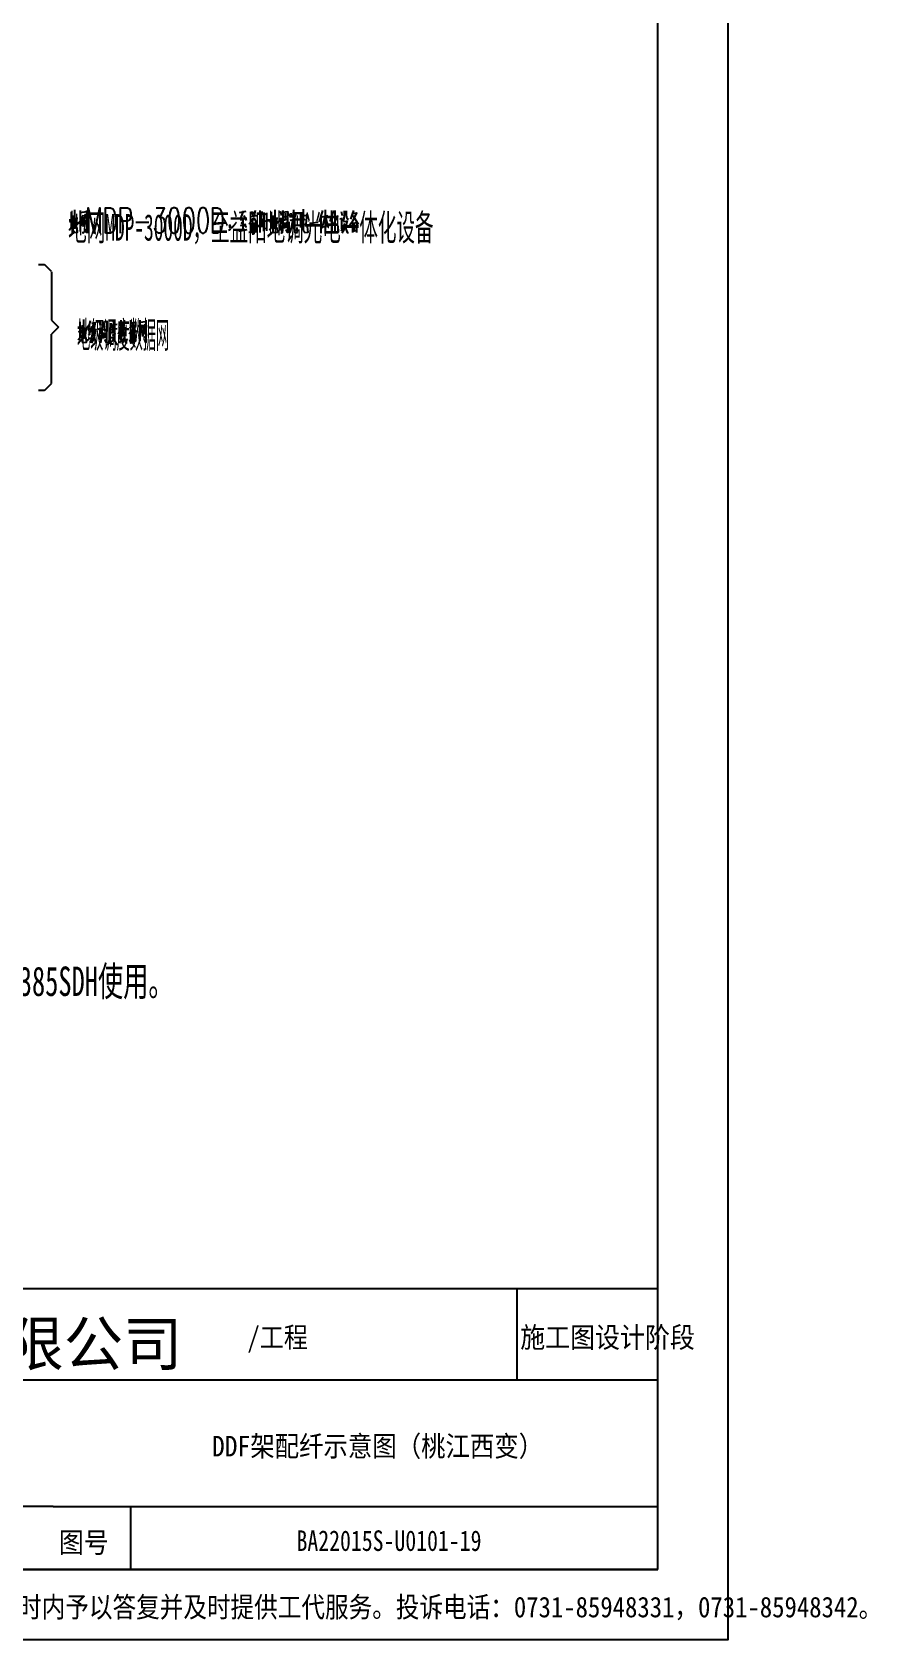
# Model space of a CAD drawing. Header units: metres. Extents: x 17 to 1757, y 17 to 1207.
# Drawn here: x 1420 to 1757, y 17 to 666 of the extents above; entities that cross this region are included whole.
import ezdxf

# ---------------------------------------------------------------- set-up
doc = ezdxf.new("R2010")
doc.units = ezdxf.units.M
for name, color, linetype in [('LINES', 7, 'Continuous'), ('POLYLINES', 4, 'Continuous'), ('RECTS', 7, 'Continuous'), ('TEXTS', 3, 'Continuous')]:
    doc.layers.add(name, color=color, linetype=linetype)

msp = doc.modelspace()

# ---------------------------------------------------------------- linework, layer by layer
at = {"layer": 'LINES'}
for p, q in [((1672.37, 45.22), (1672.37, 1179.07)), ((1435.56, 593.28), (1435.56, 586.94)), ((1435.99, 588.53), (1437.86, 590.83)), ((1437, 594.14), (1437, 586.37)), ((1439.3, 593.86), (1439.3, 585.36)), ((1439.3, 592.99), (1441.75, 593.42)), ((1440.31, 591.98), (1439.45, 587.52)), ((1439.59, 591.41), (1440.46, 588.67)), ((1441.32, 592.27), (1440.31, 587.23)), ((1440.6, 591.41), (1441.46, 588.1)), ((1503.53, 592.99), (1506.26, 593.57)), ((1503.96, 590.26), (1504.97, 593.14)), ((1505.26, 591.84), (1506.26, 589.82)), ((1507.7, 591.41), (1510.58, 591.84)), ((1508.86, 590.83), (1508.28, 589.39)), ((1508.42, 593.57), (1508.86, 591.84)), ((1509.86, 593.86), (1509.43, 591.7)), ((1509.43, 590.69), (1510.44, 588.67)), ((1511.74, 593.86), (1511.74, 584.93)), ((1511.74, 592.85), (1512.46, 592.99)), ((1513.18, 592.99), (1513.18, 585.5)), ((1513.18, 592.13), (1514.47, 592.56)), ((1514.47, 592.85), (1514.47, 585.65)), ((1516.34, 593.28), (1516.34, 586.94)), ((1516.78, 588.53), (1518.65, 590.83)), ((1517.78, 594.14), (1517.78, 586.37)), ((1519.94, 593.57), (1520.52, 591.84)), ((1520.23, 590.83), (1520.09, 585.79)), ((1521.1, 593.14), (1522.97, 593.42)), ((1521.38, 591.26), (1522.54, 591.41)), ((1521.96, 592.7), (1521.96, 590.26)), ((1524.7, 590.98), (1524.41, 592.7)), ((1525.42, 594.14), (1525.42, 590.11)), ((1525.7, 590.54), (1526.42, 592.85)), ((1528.15, 592.56), (1528.15, 586.94)), ((1528.15, 591.55), (1530.6, 591.98)), ((1530.74, 592.27), (1530.31, 588.24)), ((1537.08, 593.86), (1535.78, 589.25)), ((1536.5, 584.64), (1536.5, 591.98)), ((1536.94, 591.26), (1539.38, 591.84)), ((1538.09, 594.14), (1538.09, 584.5)), ((1541.54, 593.86), (1539.96, 589.39)), ((1540.82, 591.98), (1540.82, 584.64)), ((1543.27, 591.84), (1541.4, 588.1)), ((1544.57, 593.42), (1545, 591.84)), ((1544.86, 586.37), (1544.86, 590.83)), ((1545.86, 593.71), (1545.86, 591.84)), ((1545.86, 593.14), (1546.58, 593.42)), ((1549.03, 592.27), (1548.31, 590.26)), ((1549.61, 593.86), (1549.03, 592.27)), ((1549.18, 592.56), (1550.76, 592.85)), ((1434.84, 585.94), (1436.14, 587.66)), ((1434.98, 589.25), (1436.14, 589.82)), ((1461.77, 589.1), (1466.95, 589.1)), ((1499.5, 587.52), (1499.64, 587.52)), ((1499.64, 587.81), (1499.64, 587.52)), ((1499.64, 587.52), (1499.64, 587.38)), ((1503.24, 585.5), (1506.7, 586.08)), ((1503.82, 590.11), (1505.83, 590.54)), ((1506.12, 588.1), (1503.82, 587.66)), ((1504.97, 585.94), (1504.97, 590.4)), ((1507.27, 585.07), (1510.73, 585.36)), ((1508.28, 589.39), (1507.42, 588.1)), ((1508.14, 588.53), (1510.15, 588.82)), ((1508.14, 588.82), (1508.14, 585.22)), ((1508.86, 588.53), (1508.86, 585.36)), ((1509.43, 588.67), (1509.43, 585.36)), ((1510.15, 588.96), (1510.15, 585.36)), ((1513.18, 589.39), (1514.18, 589.68)), ((1513.18, 586.37), (1514.47, 586.66)), ((1515.62, 589.25), (1516.78, 589.82)), ((1515.62, 585.94), (1516.92, 587.66)), ((1519.51, 590.26), (1520.23, 590.54)), ((1520.09, 585.79), (1520.81, 587.81)), ((1521.38, 589.97), (1522.68, 590.26)), ((1521.53, 588.96), (1521.53, 586.51)), ((1521.53, 588.53), (1522.39, 588.67)), ((1521.53, 586.94), (1522.54, 587.23)), ((1522.39, 588.96), (1522.39, 587.38)), ((1526.86, 590.26), (1523.83, 589.82)), ((1527, 584.93), (1526.86, 586.94)), ((1530.46, 588.24), (1528.15, 587.81)), ((1528.58, 589.82), (1530.02, 590.26)), ((1531.75, 588.67), (1535.35, 589.1)), ((1537.37, 587.23), (1538.81, 587.52)), ((1544.86, 590.4), (1543.99, 590.26)), ((1545.43, 587.66), (1544.57, 585.5)), ((1545.58, 589.39), (1546.87, 589.54)), ((1547.02, 589.82), (1546.44, 587.38)), ((1549.18, 588.53), (1550.76, 588.96)), ((1549.18, 588.96), (1549.18, 584.93)), ((1550.76, 585.65), (1549.18, 585.36)), ((1549.32, 586.94), (1550.47, 587.23)), ((1549.9, 588.67), (1549.9, 585.65)), ((1550.9, 589.1), (1550.76, 584.93)), ((1422.46, 571.97), (1424.76, 571.97)), ((1427.64, 569.09), (1427.64, 549.5)), ((1438.58, 544.9), (1439.74, 545.47)), ((1439.16, 548.93), (1439.16, 542.59)), ((1439.59, 544.32), (1441.46, 546.48)), ((1440.6, 549.79), (1440.6, 542.02)), ((1442.33, 545.62), (1443.48, 546.34)), ((1443.34, 549.22), (1442.47, 545.9)), ((1443.77, 547.06), (1442.76, 543.46)), ((1443.91, 548.35), (1445.21, 548.64)), ((1444.63, 545.62), (1445.35, 545.9)), ((1445.35, 548.78), (1444.78, 545.76)), ((1446.36, 545.9), (1447.22, 546.19)), ((1446.94, 549.22), (1447.37, 547.49)), ((1447.22, 546.48), (1447.08, 541.44)), ((1448.09, 548.78), (1449.96, 549.07)), ((1448.38, 546.91), (1449.53, 547.06)), ((1448.38, 545.62), (1449.67, 545.9)), ((1448.95, 548.35), (1448.95, 545.9)), ((1451.54, 547.49), (1454.14, 547.92)), ((1451.69, 545.76), (1454.14, 546.19)), ((1452.26, 547.49), (1452.26, 544.32)), ((1452.41, 549.79), (1452.84, 548.06)), ((1453.13, 544.75), (1453.27, 547.49)), ((1455.72, 546.62), (1454.57, 543.89)), ((1454.71, 546.62), (1456.58, 547.06)), ((1455, 548.78), (1455.29, 547.2)), ((1455.72, 549.5), (1455.72, 544.61)), ((1455.72, 546.48), (1456.3, 545.04)), ((1456.3, 549.07), (1456.01, 546.91)), ((1456.73, 546.34), (1458.02, 546.62)), ((1460.18, 545.47), (1459.03, 543.89)), ((1459.18, 546.48), (1460.33, 547.06)), ((1461.77, 548.78), (1460.47, 548.21)), ((1461.77, 546.91), (1460.47, 546.48)), ((1460.47, 544.61), (1462.2, 545.18)), ((1461.19, 546.62), (1461.19, 543.02)), ((1461.62, 546.91), (1461.77, 548.93)), ((1463.35, 549.5), (1463.35, 541.01)), ((1463.35, 548.78), (1465.8, 549.07)), ((1464.36, 547.63), (1463.5, 543.17)), ((1463.64, 547.06), (1464.5, 544.32)), ((1465.37, 547.92), (1464.36, 542.88)), ((1464.65, 547.06), (1465.51, 543.74)), ((1427.64, 524.02), (1427.64, 543.89)), ((1438.44, 541.58), (1439.88, 543.31)), ((1442.33, 541.44), (1443.48, 542.59)), ((1442.62, 543.46), (1443.48, 544.03)), ((1447.08, 541.44), (1447.8, 543.46)), ((1448.52, 544.61), (1448.52, 542.16)), ((1448.52, 544.18), (1449.38, 544.32)), ((1448.52, 542.59), (1449.53, 542.88)), ((1449.38, 544.61), (1449.38, 543.02)), ((1452.7, 541.73), (1451.11, 539.86)), ((1452.12, 543.46), (1453.42, 543.89)), ((1452.26, 544.61), (1453.27, 544.75)), ((1454.71, 543.17), (1456.15, 543.74)), ((1460.76, 543.46), (1460.76, 540.29)), ((1461.91, 543.31), (1460.76, 543.02)), ((1460.76, 541.01), (1461.91, 541.15)), ((1461.77, 541.15), (1461.91, 543.46)), ((1424.76, 521.14), (1422.46, 521.14)), ((1162.1, 158.69), (1672.3, 158.69)), ((1615.7, 121.82), (1615.7, 158.83)), ((1672.3, 158.69), (1672.3, 45.22)), ((1162.1, 121.82), (1672.3, 121.82)), ((1428.36, 70.7), (1162.1, 70.7)), ((1428.36, 70.7), (1672.3, 70.7)), ((1459.75, 45.22), (1459.75, 70.7)), ((87.79, 45.22), (1672.37, 45.22)), ((1672.3, 45.22), (1162.1, 45.22))]:
    msp.add_line(p, q, dxfattribs=at)
at = {"layer": 'POLYLINES'}
for points in [[(1436.28, 591.84), (1436.28, 585.5), (1436.57, 584.93), (1438.15, 585.07), (1438.01, 586.94)], [(1437.86, 590.98), (1437.43, 586.8), (1437.29, 587.66)], [(1441.75, 593.86), (1441.75, 584.93), (1441.18, 586.22)], [(1442.47, 584.64), (1442.47, 594.86), (1444.92, 584.64), (1447.22, 594.86), (1447.22, 584.64)], [(1449.53, 584.64), (1449.53, 594.86), (1451.54, 594.86), (1452.41, 594.43), (1452.98, 593.42), (1453.27, 592.42), (1453.56, 590.98), (1453.56, 588.53), (1453.27, 587.09), (1452.98, 586.08), (1452.41, 585.22), (1451.54, 584.64), (1449.53, 584.64)], [(1455.58, 584.64), (1455.58, 594.86), (1458.31, 594.86), (1459.18, 594.43), (1459.46, 593.86), (1459.75, 592.85), (1459.75, 591.41), (1459.46, 590.54), (1459.18, 589.97), (1458.31, 589.54), (1455.58, 589.54)], [(1469.98, 594.86), (1473.14, 594.86), (1471.42, 590.98), (1472.28, 590.98), (1472.86, 590.54), (1473.14, 589.97), (1473.43, 588.53), (1473.43, 587.52), (1473.14, 586.08), (1472.57, 585.22), (1471.7, 584.64), (1470.84, 584.64), (1469.98, 585.22), (1469.69, 585.65), (1469.4, 586.66)], [(1476.89, 594.86), (1476.02, 594.43), (1475.45, 592.85), (1475.16, 590.54), (1475.16, 589.1), (1475.45, 586.66), (1476.02, 585.22), (1476.89, 584.64), (1477.46, 584.64), (1478.33, 585.22), (1478.9, 586.66), (1479.19, 589.1), (1479.19, 590.54), (1478.9, 592.85), (1478.33, 594.43), (1477.46, 594.86), (1476.89, 594.86)], [(1482.79, 594.86), (1481.93, 594.43), (1481.35, 592.85), (1481.06, 590.54), (1481.06, 589.1), (1481.35, 586.66), (1481.93, 585.22), (1482.79, 584.64), (1483.37, 584.64), (1484.23, 585.22), (1484.81, 586.66), (1485.1, 589.1), (1485.1, 590.54), (1484.81, 592.85), (1484.23, 594.43), (1483.37, 594.86), (1482.79, 594.86)], [(1488.55, 594.86), (1487.69, 594.43), (1487.11, 592.85), (1486.82, 590.54), (1486.82, 589.1), (1487.11, 586.66), (1487.69, 585.22), (1488.55, 584.64), (1489.13, 584.64), (1489.99, 585.22), (1490.57, 586.66), (1490.86, 589.1), (1490.86, 590.54), (1490.57, 592.85), (1489.99, 594.43), (1489.13, 594.86), (1488.55, 594.86)], [(1492.73, 584.64), (1492.73, 594.86), (1494.74, 594.86), (1495.61, 594.43), (1496.18, 593.42), (1496.47, 592.42), (1496.76, 590.98), (1496.76, 588.53), (1496.47, 587.09), (1496.18, 586.08), (1495.61, 585.22), (1494.74, 584.64), (1492.73, 584.64)], [(1512.6, 593.42), (1512.17, 590.83), (1512.6, 589.82), (1512.6, 588.38), (1512.46, 587.38), (1511.88, 588.53)], [(1517.06, 591.84), (1517.06, 585.5), (1517.35, 584.93), (1518.94, 585.07), (1518.79, 586.94)], [(1518.65, 590.98), (1518.22, 586.8), (1517.93, 587.66)], [(1521.1, 593.86), (1521.1, 588.24), (1520.52, 584.78)], [(1522.97, 593.57), (1522.97, 584.93), (1522.39, 586.08)], [(1529.3, 594.29), (1529.3, 586.08), (1529.45, 585.65), (1529.59, 585.36), (1529.88, 584.93), (1531.32, 585.07), (1531.03, 587.23)], [(1537.94, 591.41), (1537.66, 589.82), (1537.22, 588.1), (1536.79, 586.51)], [(1538.09, 591.41), (1539.38, 587.09), (1539.67, 587.09)], [(1541.98, 593.86), (1541.98, 585.65), (1542.26, 585.22), (1543.56, 585.22), (1543.42, 587.66)], [(1545.86, 591.84), (1545.72, 590.54), (1545.29, 589.39)], [(1546.58, 593.71), (1546.58, 592.27), (1546.73, 590.98), (1547.02, 590.4), (1547.59, 590.4)], [(1550.9, 592.99), (1549.9, 590.98), (1548.89, 588.96), (1548.02, 587.81)], [(1549.32, 591.84), (1551.34, 588.53), (1551.77, 588.67)], [(1499.93, 587.38), (1499.93, 586.94), (1499.78, 586.37), (1499.5, 585.94), (1499.06, 585.79)], [(1499.88, 587.53), (1499.62, 587.95), (1499.37, 587.53)], [(1499.37, 587.53), (1499.62, 587.1), (1499.88, 587.53)], [(1499.81, 587.53), (1499.62, 587.85), (1499.43, 587.53)], [(1499.43, 587.53), (1499.62, 587.21), (1499.81, 587.53)], [(1523.54, 584.64), (1524.12, 585.5), (1524.7, 587.38), (1525.13, 589.97)], [(1525.7, 590.26), (1525.7, 585.36), (1525.99, 584.93), (1527, 584.93)], [(1545, 584.78), (1545.86, 586.08), (1546.44, 587.38)], [(1545.72, 588.53), (1547.02, 584.93), (1547.59, 584.93)], [(1427.65, 569.13), (1424.82, 571.97)], [(1427.65, 549.54), (1430.49, 546.71)], [(1430.49, 546.71), (1427.65, 543.87)], [(1440.02, 547.49), (1440.02, 541.15), (1440.17, 540.58), (1441.75, 540.72), (1441.61, 542.59)], [(1441.61, 546.62), (1441.18, 542.45), (1440.89, 543.31)], [(1444.49, 548.21), (1444.06, 543.74), (1443.62, 541.87), (1443.19, 540.43)], [(1445.5, 546.05), (1444.92, 542.74), (1443.77, 540.29)], [(1448.09, 549.5), (1447.94, 543.89), (1447.51, 540.43)], [(1449.96, 549.22), (1449.82, 540.58), (1449.24, 541.73)], [(1451.54, 548.35), (1451.4, 545.04), (1451.11, 541.87), (1450.54, 540.14)], [(1457.45, 546.48), (1457.3, 543.74), (1456.87, 541.87), (1456.15, 540.14)], [(1457.02, 549.5), (1456.87, 547.49), (1456.73, 546.34), (1456.3, 544.32)], [(1459.18, 541.73), (1459.75, 540.29), (1459.75, 549.5)], [(1460.47, 548.78), (1460.47, 546.34), (1460.33, 543.02), (1460.04, 540.14)], [(1465.8, 549.5), (1465.8, 540.58), (1465.22, 541.87)], [(1444.34, 545.04), (1445.5, 540.58), (1445.93, 540.58)], [(1452.12, 543.02), (1453.85, 539.86), (1454.28, 539.86)], [(1452.7, 541.73), (1453.13, 542.59), (1453.42, 544.18)], [(1456.15, 544.32), (1455.86, 542.45), (1455.58, 541.15), (1455, 540.29)], [(1455.58, 544.46), (1455.14, 542.16), (1456.3, 541.15)], [(1456.58, 545.04), (1457.59, 540.58), (1458.17, 540.58)], [(1424.82, 521.17), (1427.65, 524)]]:
    msp.add_lwpolyline(points, dxfattribs=at)
at = {"layer": 'RECTS'}
msp.add_lwpolyline([(16.87, 1207.44), (1700.66, 1207.44), (1700.66, 16.85), (16.87, 16.85)], dxfattribs=at)

# ---------------------------------------------------------------- texts
at = {"layer": 'TEXTS'}
for s, height, width, p in [('地网MDP-3000D，至益阳地调光电一体化设备', 10.69, 0.538323, (1434.41, 581.65)), ('地级调度数据网', 10.69, 0.381771, (1438.01, 538.28)), ('桃江西变配置160系统DDF数字配线架1台，前80系统供省网华为E9624XSDH使用，后80系统供省网中兴S385SDH使用。', 11.88, 0.658959, (956.62, 276.75)), ('湖南经研电力设计有限公司', 17.78, 1.03637, (1193.06, 127.55)), ('/工程', 8.3, 0.897436, (1506.7, 134.81)), ('施工图设计阶段', 8.3, 0.933333, (1616.86, 134.81)), ('DDF架配纤示意图（桃江西变）', 8.3, 0.913043, (1492.44, 90.89)), ('图号', 8.3, 0.933333, (1430.66, 52.01)), ('BA22015S-U0101-19', 8.3, 0.777778, (1526.57, 52.73)), ('服务承诺：接到您通知1小时内予以答复并及时提供工代服务。投诉电话：0731-85948331，0731-85948342。', 8.3, 0.883134, (1304.38, 25.94))]:
    msp.add_text(s, height=height, dxfattribs=dict(at, width=width)).set_placement(p)

doc.saveas('drawing.dxf')
